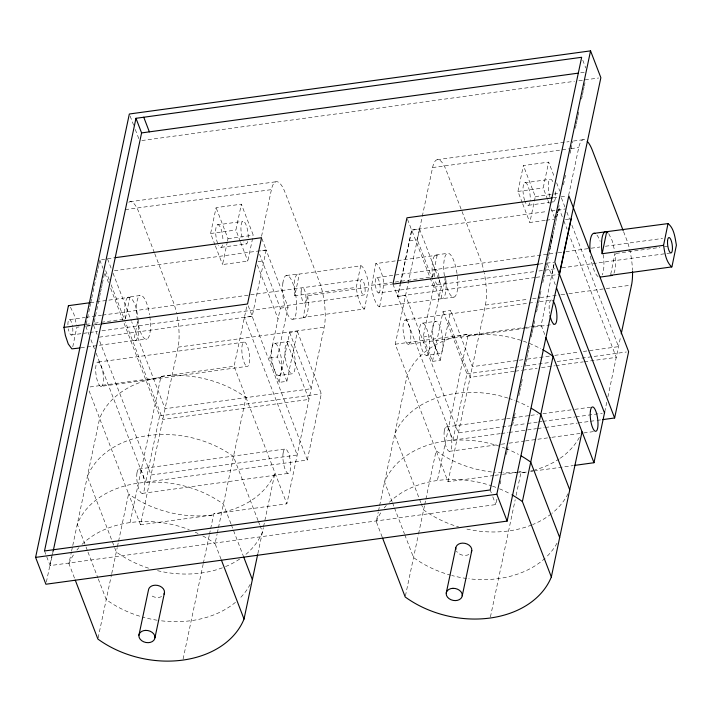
<?xml version="1.0" encoding="UTF-8"?>
<svg xmlns="http://www.w3.org/2000/svg" width="712" height="712" viewBox="0 0 712 712"><rect width="100%" height="100%" fill="white"/><g stroke="black" fill="none" stroke-linecap="round" stroke-linejoin="round"><path stroke-width="0.53" stroke-dasharray="3.56 2.67" d="M72.775 346.797L76.807 327.244L81.195 326.639M101.246 322.296L125.374 318.994L129.842 297.269C135.77 301.577 136.517 310.512 138.048 317.303M80.919 347.83L133.74 340.558L138.217 318.834M360.717 265.656L356.24 287.39L294.83 295.792L299.307 274.067L361.18 265.745A22.134 6.426 82.2 0 1 368.923 285.699L364.615 308.955L303.205 317.365L307.682 295.64L369.092 287.23M453.98 297.135L379.176 306.81A22.134 6.426 82.2 0 1 371.433 286.856L375.749 263.6L396.584 260.752M379.638 306.899L383.955 283.643A22.134 6.426 82.2 0 0 376.212 263.689L375.749 263.6M432.682 276.923L437.159 255.199L435.886 254.958A22.134 6.426 82.2 0 0 432.228 272.732L432.682 276.923L393.202 282.326M441.048 298.488L445.525 276.763L445.979 280.955A22.134 6.426 82.2 0 1 442.321 298.737M610.736 274.209L614.99 253.57L615.373 256.872A22.134 6.426 82.2 0 1 613.922 273.283M279.14 382.38L289.677 332.531L297.42 331.472L286.874 381.32L279.14 382.38L269.786 358.029L280.323 308.18L259.604 254.291M438.654 278.873L419.582 229.113L411.803 230.181L433.688 287.185L423.151 337.034L432.495 361.385L440.238 360.325L430.893 335.975L441.431 286.126L439.046 279.905M440.238 360.325L450.776 310.477L443.033 311.536L432.495 361.385M563.486 184.782L565.542 175.019M570.116 153.311L570.802 150.054M571.033 148.968L572.635 141.368M575.376 128.347L576.061 125.09M576.293 124.004L576.978 120.746M577.209 119.66L577.895 116.403M578.117 115.317L578.803 112.069M581.553 99.039L582.238 95.782M582.469 94.696L583.155 91.448M583.377 90.362L584.062 87.104M584.294 86.019L584.979 82.761M86.25 324.138L89.694 307.833M89.926 306.747L90.62 303.49M90.842 302.404L91.536 299.138M91.768 298.052L95.898 278.499M96.129 277.413L96.814 274.147M97.046 273.061L97.74 269.803M97.962 268.718L98.656 265.451M98.888 264.366L99.805 260.022L104.664 259.355M94.242 322.038L98.532 301.737M98.763 300.669L99.44 297.456M99.662 296.388L100.339 293.184M100.57 292.116L101.246 288.912M101.469 287.844L102.145 284.64M102.377 283.572L104.637 272.883M46.369 582.069L53.044 550.518M496.949 499.139L495.801 504.586L50.116 565.595L53.329 550.421M74.484 578.091L68.931 563.628L71.414 551.898M71.636 550.83L72.535 546.567M72.766 545.499L99.627 418.416L88.92 390.372M98.114 637.988L111.49 574.709M111.722 573.623L117.204 547.662M117.435 546.585L118.343 542.286M118.575 541.209L128.587 493.852L99.627 418.416A92.124 68.548 11.9 0 1 160.779 377.36L88.822 387.114M130.082 522.572L160.983 376.408L234.079 366.271L246.913 305.582M297.42 331.472L321.326 393.763L307.317 460.05L145.631 482.184L159.639 415.897L110.502 287.897M140.531 524.797L128.587 493.852A92.124 68.548 11.9 0 0 213.573 514.901L140.531 524.797L178.08 347.162A32.28 9.363 82.2 0 0 176.932 314.82M214.988 244.883L210.619 233.5L216.083 207.637L241.359 204.175L253.276 235.227L252.822 237.381M252.591 238.458L247.812 261.09L222.536 264.553L227.324 241.92M227.546 240.843L228.009 238.689L216.083 207.637M240.264 241.421L235.895 230.038L241.359 204.175M261.571 236.224L271.423 189.623A32.28 9.363 82.2 0 1 285.12 192.587L319.448 281.997A32.28 9.363 82.2 0 1 324.218 327.155L286.874 503.802L213.796 513.85L210.619 528.891M307.317 460.05L252.173 316.395L266.235 249.939L261.936 238.734M183.1 659.045L203.107 564.411M203.338 563.334L209.257 535.353M209.479 534.276L210.387 529.968M221.023 559.116L215.077 543.621L217.098 534.027M217.329 532.959L218.228 528.696M218.451 527.628L245.969 397.456L234.079 366.271M286.874 381.32L277.529 356.97L288.066 307.121L266.19 250.117L260.352 250.909M257.86 553.616L263.351 527.663M263.573 526.586L274.948 472.795A92.124 68.548 11.9 0 1 213.796 513.85M535.148 277.493L397.625 296.317L400.153 284.364M400.384 283.278L411.634 230.038L406.944 217.81M500.233 433.635L452.939 440.114L397.794 296.459L400.278 284.711M400.509 283.643L411.803 230.181M493.843 475.5L448.044 481.739L395.249 344.207L422.056 217.409M422.287 216.323L432.593 167.56L569.947 148.755M382.193 537.053L376.239 521.558L378.268 511.964M378.499 510.896L379.398 506.632M379.621 505.564L407.139 375.393A92.124 68.548 11.9 0 1 468.291 334.337L437.39 480.502M405.422 595.917L418.345 534.801M418.576 533.724L424.521 505.6M424.744 504.523L425.651 500.216M425.883 499.139L436.118 450.732A92.124 68.548 11.9 0 0 494.573 472.287M452.939 440.114L466.947 373.827L443.033 311.536M448.044 481.739L485.388 305.092A32.28 9.363 82.2 0 0 484.24 272.749M522.297 202.813L517.927 191.43L523.391 165.567L548.667 162.105L554.63 177.635M545.232 220.373L529.844 222.482L535.317 196.619L523.391 165.567M547.572 199.351L543.203 187.968L548.667 162.105M500.18 483.911L500.865 480.644M506.401 454.523L507.086 451.266M507.318 450.171L508.012 446.913M512.622 425.144L513.308 421.878M513.539 420.792L514.233 417.526M514.464 416.44L515.159 413.174M518.843 395.765L519.529 392.499M519.76 391.413L520.454 388.147M520.686 387.061L521.38 383.795M521.602 382.709L522.297 379.443M525.064 366.386L525.759 363.12M525.981 362.034L526.675 358.768M526.907 357.682L527.601 354.416M527.832 353.33L528.518 350.064M528.749 348.978L529.675 344.626M531.286 337.007L531.98 333.741M532.211 332.655L532.896 329.389M533.128 328.303L533.822 325.037M534.053 323.942L534.739 320.685M536.581 311.981L537.275 308.714M537.507 307.62L538.201 304.362M538.432 303.267L539.118 300.01M539.349 298.915L540.043 295.658M540.274 294.563L540.96 291.297M542.811 282.593L543.496 279.335M543.728 278.241L544.422 274.974M544.653 273.889L545.339 270.622M545.57 269.537L546.264 266.27M546.496 265.184L546.958 263.013M549.486 251.051L550.171 247.794M550.403 246.708L551.088 243.451M551.319 242.365L552.014 239.098M552.236 238.013L552.93 234.755M556.606 217.374L557.291 214.107M557.523 213.022L559.134 205.421M548.374 256.756L547.021 263.164L553.82 262.238M548.596 255.688L551.987 239.659M552.209 238.591L552.886 235.387M553.117 234.319L553.794 231.106M554.016 230.038L554.701 226.834M554.924 225.766L555.6 222.562M555.823 221.494L556.508 218.29M556.731 217.222L557.407 214.009M557.638 212.941L558.537 208.669M553.909 264.553L551.649 275.233L545.045 276.14M544.751 334.533L541.182 325.179L554.007 264.526M568.657 195.213L578.74 147.553A32.28 9.363 82.2 0 1 585.887 140.228M490.417 616.975L515.194 499.735M516.111 495.427L521.104 471.78A92.124 68.548 11.9 0 1 516.965 472.27M604.728 411.865L607.033 400.981M607.897 396.904L620.766 335.993M107.521 258.803L115.264 257.664M99.315 324.227L93.503 325.081L97.037 334.293M468.087 335.29L530.271 326.692M531.366 326.541L541.182 325.179M526.337 472.074L520.89 472.83A92.124 68.548 11.9 0 0 526.373 471.931M530.707 471.469L532.888 471.166M533.973 471.015L573.249 465.586M580.663 72.811L585.068 72.206M141.848 140.549L574.451 81.328M578.856 80.723L598.667 78.009M129.913 201.754L276.051 181.747M437.221 159.684L569.075 141.635M573.471 141.038L583.359 139.677M125.285 209.631L271.423 189.623M571.042 148.603L578.74 147.553M217.605 243.273A11.481 3.329 82.2 0 1 217.374 224.859L242.65 221.396M524.682 182.788L549.958 179.326M210.619 233.5L235.895 230.038M517.927 191.43L543.203 187.968M228.009 238.689L253.276 235.227M535.317 196.619L552.895 194.216M553.998 194.065L560.584 193.157M553.269 197.776L557.665 197.18M561.029 196.886L566.859 196.085M221.245 247.331L246.521 243.869M528.562 205.261L549.433 202.404M550.536 202.252L553.829 201.799M114.41 270.72L266.235 249.939M411.634 230.038L546.985 211.508M551.373 210.903L565.657 208.945M546.327 220.222L554.025 219.171M258.091 261.633L263.921 260.832M409.542 240.896L417.312 239.828M565.399 219.563L569.288 219.029M286.384 275.419L299.307 274.067M435.886 254.958L447.545 253.356M125.374 318.994L124.983 315.692A22.134 6.426 82.2 0 1 128.329 297.109L139.988 295.516A22.134 6.426 82.2 0 1 149.573 314.811M90.371 302.671L130.029 297.207M397.679 260.601L437.159 255.199M67.916 324.841A7.788 2.261 82.2 0 1 69.571 319.617L84.951 317.507M86.054 317.356L101.433 315.256M102.528 315.105L361.847 279.602M376.879 277.547L548.293 254.077M549.388 253.926L557.087 252.876M558.181 252.724L564.776 251.826M565.871 251.674L590.043 248.363M591.147 248.212L599.94 247.011M605.431 246.254L662.569 238.431M85.894 324.396L90.282 323.791M94.669 323.195L100.152 322.447M371.272 285.325L392.107 282.477M86.677 325.891L99.831 324.094M384.115 285.174L391.796 284.124M616.085 253.419L659.953 247.411M664.341 246.815L668.719 246.21M539.251 264.063L544.751 263.307M86.766 326.176L90.647 325.642M71.2 335.023L88.778 332.62M89.881 332.468L97.571 331.418M101.967 330.813L363.485 295.017A7.788 2.261 82.2 0 0 364.286 283.892A7.788 2.261 82.2 0 0 360.236 283.02A7.788 2.261 82.2 0 0 363.485 295.017M378.508 292.961A7.788 2.261 82.2 0 0 379.309 281.836A7.788 2.261 82.2 0 0 375.26 280.955A7.788 2.261 82.2 0 0 378.508 292.961L534.543 271.601M538.931 270.996L555.413 268.736M562.008 267.837L670.793 252.947M280.323 308.18L288.066 307.121M433.688 287.185L441.431 286.126M99.297 337.159L252.217 316.226L247.527 303.997M536.243 277.342L540.648 276.737M252.173 316.395L244.403 317.463L297.198 455.004L151.051 475.011L99.386 340.416M397.794 296.459L405.564 295.4L458.359 432.94L526.488 423.613M551.711 275.393L559.481 274.325M133.74 340.558L146.921 339.126M292.81 319.198L304.469 317.605A22.134 6.426 82.2 0 0 308.136 299.832L307.682 295.64M178.08 347.162L324.218 327.155M485.388 305.092L528.242 299.227M532.638 298.631L539.233 297.723M540.328 297.572L560.113 294.866M561.207 294.715L567.802 293.816M568.897 293.664L605.164 288.698M606.259 288.547L631.535 285.085M98.318 362.061L244.465 342.054M405.635 319.991L535.291 302.244M539.687 301.639L551.773 299.983A12.3 3.569 82.2 0 0 549.611 313.396M274.538 343.398L287.959 341.555M422.278 323.168L435.708 321.334M269.786 358.029L277.529 356.97M423.151 337.034L430.893 335.975M100.846 386.385A12.3 3.569 82.2 0 0 102.154 368.905A12.3 3.569 82.2 0 0 95.746 367.374A12.3 3.569 82.2 0 0 100.846 386.385L246.984 366.377A12.3 3.569 82.2 0 0 248.301 348.907A12.3 3.569 82.2 0 0 241.893 347.376A12.3 3.569 82.2 0 0 246.984 366.377M408.154 344.314A12.3 3.569 82.2 0 0 409.471 326.844A12.3 3.569 82.2 0 0 403.063 325.313A12.3 3.569 82.2 0 0 408.154 344.314L524.628 328.374M525.732 328.223L530.12 327.618M534.516 327.022L554.301 324.307M278.855 375.589A16.242 4.708 82.2 0 0 279.674 351.016A16.242 4.708 82.2 0 0 271.557 351.87A16.242 4.708 82.2 0 0 278.855 375.589L292.285 373.755A16.242 4.708 82.2 0 0 293.104 349.174A16.242 4.708 82.2 0 0 284.987 350.037A16.242 4.708 82.2 0 0 292.285 373.755M426.604 355.368A16.242 4.708 82.2 0 0 427.423 330.786A16.242 4.708 82.2 0 0 419.297 331.65A16.242 4.708 82.2 0 0 426.604 355.368L440.025 353.526A16.242 4.708 82.2 0 0 440.844 328.953A16.242 4.708 82.2 0 0 432.727 329.807A16.242 4.708 82.2 0 0 440.025 353.526M522.919 359.729L472.376 366.653L450.776 310.477M527.316 359.133L550.394 355.973M554.79 355.368L578.963 352.057M583.359 351.461L618.514 346.646L571.229 223.443M159.639 415.897L321.326 393.763M466.947 373.827L514.242 367.356M515.346 367.205L521.949 366.297M526.346 365.701L550.545 362.381M557.14 361.482L626.435 351.995M514.064 371.353L470.107 377.369L448.533 321.192M515.159 371.201L521.754 370.302M522.857 370.151L537.142 368.193M541.529 367.597L554.719 365.79M555.814 365.639L583.288 361.874M584.383 361.723L616.254 357.362L569.413 235.334M138.911 469.021L285.058 449.023M446.228 426.96L505.564 418.834M506.659 418.683L529.737 415.523M530.832 415.372L537.427 414.473M542.918 413.717L573.685 409.507M574.789 409.356L592.366 406.952M527.592 423.462L537.48 422.109M538.575 421.958L541.877 421.504M542.971 421.353L574.833 416.992M575.937 416.84L602.308 413.236M501.337 433.492L507.932 432.584M509.036 432.433L536.528 428.668M537.631 428.517L544.226 427.618M545.33 427.467L577.227 423.097M578.331 422.946L589.322 421.442M590.426 421.29L595.926 420.543M597.03 420.392L601.426 419.786M142.382 493.372L288.52 473.364M449.69 451.301L500.233 444.386M501.337 444.235L507.923 443.327M509.027 443.175L524.406 441.075M525.509 440.924L550.777 437.462M551.88 437.31L582.647 433.101M583.742 432.949L595.828 431.294M494.938 475.349L501.479 474.459M502.565 474.308L517.838 472.225M518.923 472.074L521.104 471.78M395.249 344.207L468.291 334.337M128.329 297.109L129.842 297.269M364.615 308.955L364.152 308.866A22.134 6.426 82.2 0 1 356.409 288.912L356.24 287.39M303.205 317.365L304.469 317.605M608.769 233.741L612.133 240.576L614.527 250.357M70.444 307.183L73.95 314.25L76.504 324.814M245.969 397.456L286.874 503.802M582.781 60.209L585.771 68.005M623.596 231.703L626.756 239.926A32.28 9.363 82.2 0 1 632.496 270.32M556.615 182.806L559.792 191.092M561.412 197.892L565.275 207.94M566.85 212.051L569.636 219.305M558.76 207.601L562.622 217.658M563.851 220.862L567.028 229.13M547.964 200.392L549.157 203.499M551.15 208.669L554.719 217.988M547.403 264.17L555.28 284.702M522.697 203.846L529.844 222.482M419.582 229.113L417.25 239.677L439.179 296.842M490.185 489.963L491.307 492.882M492.802 496.78L495.801 504.586M392.935 284.097L397.625 296.317M420.828 502.672L394.653 434.471A92.124 68.548 11.9 0 1 507.816 398.035M421.228 503.704L423.604 509.899A92.124 68.548 11.9 0 0 458.662 526.96M392.116 501.746L384.578 482.113A92.124 68.548 11.9 0 1 504.879 448.168M392.517 502.779L394.101 506.908M394.493 507.941L404.416 533.778M404.808 534.81L413.538 557.541A92.124 68.548 11.9 0 0 450.678 575.198M289.677 332.531L311.206 388.716L165.068 408.724L131.684 321.753M257.344 265.006L278.045 318.905M287.39 343.246L308.946 399.432L162.799 419.439L125.445 322.118M240.656 242.463L247.812 261.09M215.389 245.916L222.536 264.553M130.127 116.065L133.696 125.356M135.28 129.495L138.849 138.787M258.073 520.597L233.483 456.534A92.124 68.548 11.9 0 0 87.345 476.542L116.296 551.969A92.124 68.548 11.9 0 0 150.312 568.719M258.474 521.629L259.666 524.735M260.058 525.768L262.443 531.962A92.124 68.548 11.9 0 1 244.732 555.324M154.37 252.671L138.982 212.594A32.28 9.363 82.2 0 0 128.756 202.306M154.762 253.703L173.301 302.004A32.28 9.363 82.2 0 1 176.496 312.817M230.946 523.809L223.417 504.176A92.124 68.548 11.9 0 0 77.27 524.183L85.6 545.882M231.347 524.842L243.246 555.841M107.574 258.954L111.437 269.011M113.003 273.097L131.284 320.72M105.696 270.685L109.176 279.736M111.134 284.845L125.045 321.085M99.805 260.022L102.973 268.282M104.958 273.444L108.527 282.735M85.787 326.31L88.964 334.569M90.94 339.731L94.509 349.013M96.093 353.143L145.631 482.184M86.001 546.914L87.585 551.043M87.977 552.076L97.9 577.913M98.292 578.945L106.23 599.611A92.124 68.548 11.9 0 0 141.287 616.672M44.509 550.972L50.116 565.595M138.35 319.937L138.6 322.135A22.134 6.426 82.2 0 1 135.262 340.719M294.83 295.792L294.376 291.6A22.134 6.426 82.2 0 1 298.043 273.826M432.593 167.56A32.28 9.363 82.2 0 1 446.291 170.524L480.609 259.933A32.28 9.363 82.2 0 1 483.804 270.747M579.363 437.417A92.124 68.548 11.9 0 1 560.122 458.288M559.24 458.884A92.124 68.548 11.9 0 1 534.89 469.929M533.849 470.214A92.124 68.548 11.9 0 1 530.68 471.015M468.149 335.45A92.124 68.548 11.9 0 1 540.853 348.782M556.998 543.185A92.124 68.548 11.9 0 1 546.576 556.802M545.098 558.199A92.124 68.548 11.9 0 1 468.772 578.758M466.627 578.482A92.124 68.548 11.9 0 1 451.728 575.474M529.844 202.858A11.481 3.329 82.2 0 1 524.913 201.202M524.637 200.401A11.481 3.329 82.2 0 1 523.347 185.405A11.481 3.329 82.2 0 1 527.841 185.645A11.481 3.329 82.2 0 1 530.173 200.695M555.378 191.733A11.481 3.329 82.2 0 1 552.023 201.193M549.913 196.948A11.481 3.329 82.2 0 1 548.747 181.427A11.481 3.329 82.2 0 1 553.598 183.385M515.915 472.368A92.124 68.548 11.9 0 1 503.188 472.786M502.111 472.759A92.124 68.548 11.9 0 1 495.65 472.385M444.368 275.9A22.134 6.426 82.2 0 1 451.105 255.483A22.134 6.426 82.2 0 1 456.837 292.846A22.134 6.426 82.2 0 1 444.813 278.748M598.071 276.594A22.134 6.426 82.2 0 1 590.506 255.839M596.959 235.102A22.134 6.426 82.2 0 1 600.154 241.27M603.304 254.638A22.134 6.426 82.2 0 1 602.254 274.877M568.043 493.683A92.124 68.548 11.9 0 1 552.04 513.254M551.221 513.913A92.124 68.548 11.9 0 1 532.647 524.593M531.677 524.984A92.124 68.548 11.9 0 1 464.954 528.633M508.849 398.373A92.124 68.548 11.9 0 1 514.945 400.527M515.951 400.918A92.124 68.548 11.9 0 1 528.5 406.739M505.876 448.56A92.124 68.548 11.9 0 1 518.434 454.381M376.239 521.558A92.124 68.548 11.9 0 1 381.677 511.412M384.213 507.959A92.124 68.548 11.9 0 1 386.305 505.467M389.339 502.289A92.124 68.548 11.9 0 1 491.467 485.798M492.49 486.145A92.124 68.548 11.9 0 1 496.54 487.613M499.521 488.806A92.124 68.548 11.9 0 1 510.095 493.825M468.852 554.479A8.126 6.043 11.9 0 1 467.054 555.146L465.043 555.413A8.126 6.043 11.9 0 1 456.437 551.07M439.277 279.638A7.788 2.261 82.2 0 1 437.916 284.862A7.788 2.261 82.2 0 1 435.192 280.572M434.471 276.657A7.788 2.261 82.2 0 1 435.993 269.456A7.788 2.261 82.2 0 1 439.144 277.662M161.063 376.47A92.124 68.548 11.9 0 1 246.058 397.518M68.931 563.628A92.124 68.548 11.9 0 1 74.368 553.473M76.905 550.029A92.124 68.548 11.9 0 1 78.996 547.537M82.031 544.36A92.124 68.548 11.9 0 1 189.232 529.683M195.168 532.149A92.124 68.548 11.9 0 1 198.07 533.502M202.778 535.896A92.124 68.548 11.9 0 1 215.077 543.621M250.188 584.329A92.124 68.548 11.9 0 1 239.268 598.872M235.467 602.308A92.124 68.548 11.9 0 1 158.242 620.392M157.174 620.232A92.124 68.548 11.9 0 1 142.329 616.975M247.812 241.466A11.481 3.329 82.2 0 1 243.771 241.849M242.098 237.283A11.481 3.329 82.2 0 1 243.513 221.316A11.481 3.329 82.2 0 1 248.141 239.312M222.536 244.928A11.481 3.329 82.2 0 1 218.495 245.311M217.374 224.859A11.481 3.329 82.2 0 1 222.954 240.158M149.849 316.715A22.134 6.426 82.2 0 1 146.788 339.17A22.134 6.426 82.2 0 1 137.487 320.765M137.336 319.822A22.134 6.426 82.2 0 1 139.988 295.516M239.65 559.071A92.124 68.548 11.9 0 1 223.39 567.437M222.402 567.811A92.124 68.548 11.9 0 1 156.587 570.446M161.606 596.514A8.126 6.043 11.9 0 1 159.835 597.19L157.824 597.475A8.126 6.043 11.9 0 1 150.285 594.662M72.722 327.823A7.788 2.261 82.2 0 1 71.494 335.023A7.788 2.261 82.2 0 1 68.334 328.828M69.571 319.617A7.788 2.261 82.2 0 1 72.428 325.811M444.252 431.018A12.3 3.569 82.2 0 0 448.72 451.07A12.3 3.569 82.2 0 0 450.892 435.299A12.3 3.569 82.2 0 0 444.252 431.018M283.091 453.081A12.3 3.569 82.2 0 0 287.559 473.133A12.3 3.569 82.2 0 0 289.722 457.362A12.3 3.569 82.2 0 0 283.091 453.081M136.944 473.088A12.3 3.569 82.2 0 0 141.412 493.14A12.3 3.569 82.2 0 0 143.584 477.369A12.3 3.569 82.2 0 0 136.944 473.088M282.895 282.967A22.134 6.426 82.2 0 0 291.083 318.869A22.134 6.426 82.2 0 0 294.812 290.096A22.134 6.426 82.2 0 0 282.895 282.967M301.123 291.11A7.788 2.261 82.2 0 0 304.371 303.107A7.788 2.261 82.2 0 0 305.172 291.982A7.788 2.261 82.2 0 0 301.123 291.11"/><path stroke-width="1.07" d="M79.824 347.981L71.868 348.88L68.227 343.932L65.371 335.388L63.955 327.395L68.432 305.671L68.895 305.76M610.335 275.357L671.923 266.884L676.4 245.159C675.021 237.835 674.246 228.321 668.025 223.595L663.557 245.32L602.138 253.721L606.615 231.996L607.852 232.842M53.329 550.421L141.59 132.922L135.974 118.299L581.659 57.289L490.185 489.963L44.509 550.972L135.974 118.299M35.6 557.398L129.335 114L590.559 50.864L600.866 77.706L507.131 521.104L45.906 584.24L35.6 557.398L496.825 494.253L590.559 50.864M138.92 635.22L148.47 590.026A8.126 6.043 11.9 0 1 153.125 585.486L155.136 585.202A8.126 6.043 11.9 0 1 164.018 594.155M154.931 637.836L164.49 592.651M75.276 580.155L97.891 639.056A92.124 68.548 11.9 0 0 244.029 619.048L257.628 554.701M446.237 593.078L455.787 547.893M462.239 595.837L471.789 550.643M559.481 274.325L571.229 218.762M382.584 538.085L405.199 596.985A92.124 68.548 11.9 0 0 551.337 576.978L522.386 501.551L553.082 356.338L545.944 337.648M551.337 576.978L582.033 431.775L553.082 356.338A92.124 68.548 11.9 0 0 542.624 349.628M574.344 465.434L593.977 462.72L604.737 411.812M621.229 333.83L631.535 285.085A32.28 9.363 82.2 0 0 632.523 271.317M614.625 417.98L628.634 351.692L568.799 195.818L554.79 262.105L614.625 417.98L602.53 419.635M141.59 132.922L578.464 73.114M115.264 257.664L261.544 237.71L247.527 303.997L101.246 323.951M552.165 197.927L406.944 217.81L392.935 284.097L538.156 264.214M593.434 233.438L668.025 223.595M68.432 305.671L90.371 302.671M63.955 327.395L84.799 324.547M600.376 277.048L612.035 275.455L610.513 275.295M671.745 266.947C665.853 261.58 664.812 252.84 663.557 245.32M582.033 431.775L593.977 462.72M623.205 230.679L592.437 150.517A32.28 9.363 82.2 0 0 587.222 141.314M556.472 287.799L604.506 412.933M569.751 489.892L540.791 414.464A92.124 68.548 11.9 0 0 531.25 408.27M559.677 537.533L530.725 462.106A92.124 68.548 11.9 0 0 521.175 455.911M496.825 494.253L507.131 521.104M143.753 117.231L149.36 131.853M243.638 556.873L252.368 579.604M221.423 560.148L244.029 619.048M602.138 253.721L601.756 250.419A22.134 6.426 82.2 0 1 605.093 231.836M511.928 494.84A92.124 68.548 11.9 0 1 522.386 501.551M552.779 300.633A12.3 3.569 82.2 0 1 556.615 321.014A12.3 3.569 82.2 0 1 549.993 315.478M590.097 252.021A22.134 6.426 82.2 0 1 595.143 233.527M455.84 549.486A8.126 6.043 11.9 0 1 460.522 543.389L462.533 543.123A8.126 6.043 11.9 0 1 471.299 552.147M145.577 630.387L143.575 630.672A8.126 6.043 11.9 0 0 139.24 637.614A8.126 6.043 11.9 0 0 148.274 642.669L150.276 642.384A8.126 6.043 11.9 0 0 154.611 635.442A8.126 6.043 11.9 0 0 145.577 630.387M452.983 588.317L450.972 588.584A8.126 6.043 11.9 0 0 446.522 595.481A8.126 6.043 11.9 0 0 455.493 600.599L457.504 600.332A8.126 6.043 11.9 0 0 461.946 593.443A8.126 6.043 11.9 0 0 452.983 588.317M590.399 411.011A12.3 3.569 82.2 0 0 594.867 431.063A12.3 3.569 82.2 0 0 597.039 415.292A12.3 3.569 82.2 0 0 590.399 411.011M667.544 240.95A7.788 2.261 82.2 0 0 670.793 252.947A7.788 2.261 82.2 0 0 671.594 241.822A7.788 2.261 82.2 0 0 667.544 240.95"/></g></svg>
